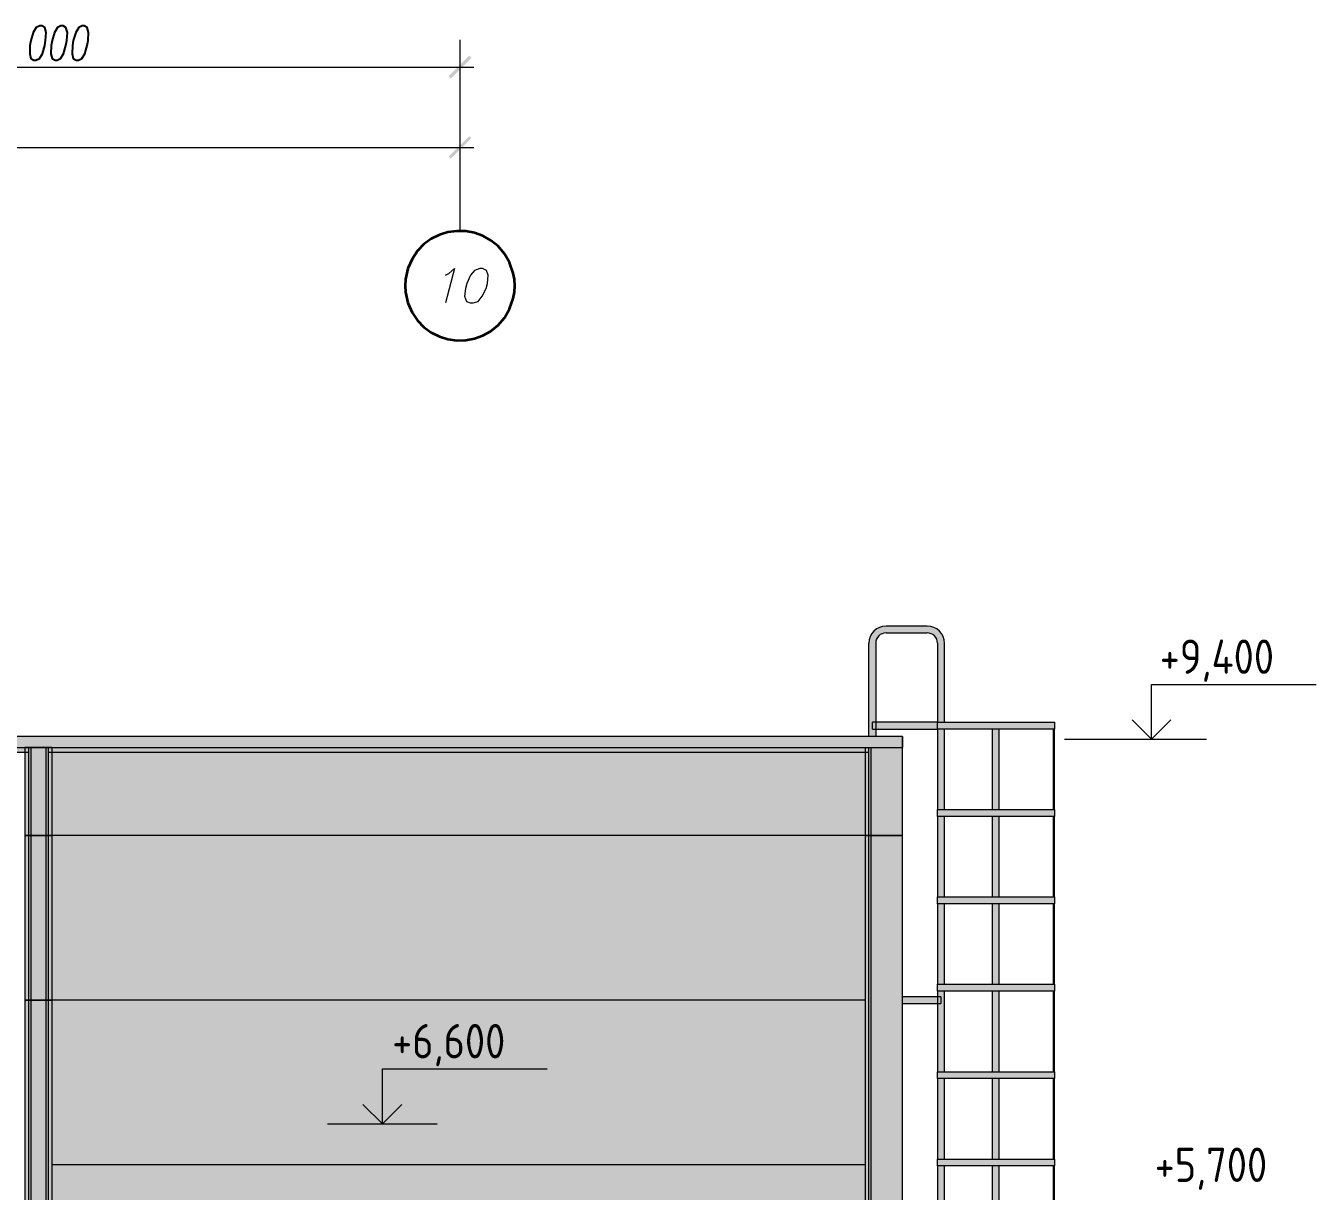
# Model space of a CAD drawing. Header units: millimetres. Extents: x 148937 to 2048786, y 870 to 351006.
# Drawn here: x 552222 to 561623, y 324741 to 333228 of the extents above; entities that cross this region are included whole.
import ezdxf

# ---------------------------------------------------------------- set-up
doc = ezdxf.new("R2010")
doc.units = ezdxf.units.MM
doc.layers.add('PDF _Геометрия', color=7, linetype='Continuous')
doc.layers.add('PDF _Сплошная заливка', color=7, linetype='Continuous', true_color=0x007eff)
for name, color, linetype, lineweight in [('Высотные отметки', 7, 'Continuous', 9), ('Обобщенные модели', 7, 'Continuous', 18), ('Стены', 7, 'Continuous', 18), ('Типовые аннотации', 7, 'Continuous', 9)]:
    doc.layers.add(name, color=color, linetype=linetype, lineweight=lineweight)
doc.layers.add('Линии', color=7, linetype='Continuous', lineweight=9, true_color=0x00a600)
doc.layers.add('Оборудование', color=7, linetype='Continuous', lineweight=18, true_color=0x9f9fd0)
doc.styles.add('GOST Common_1', font='GOST Common.ttf', dxfattribs={"width": 0.9, "height": 250})

# ---------------------------------------------------------------- blocks, each defined once
blk = doc.blocks.new('190_ФЭ_Стена_Стык вертикальный - ФЭ-C1_110-1291943-_О__Ф__1-10__Южный')
at = {"layer": 'Обобщенные модели', "true_color": 0xcfd0cf}
for points in [[(20928, 7500), (20928, 8700), (20902, 8700), (20903, 7500), (20912, 7500)], [(20945, 7500), (20945, 8700), (20928, 8700), (20928, 7500)], [(21055, 7500), (21055, 8700), (20945, 8700), (20945, 7500), (21010, 7500)], [(21055, 7500), (21072, 7500), (21072, 8700), (21055, 8700), (21055, 7877.2)], [(21098, 7500), (21098, 8700), (21072, 8700), (21072, 7500), (21097, 7500)]]:
    blk.add_hatch(color=254, dxfattribs=at).paths.add_polyline_path(points, flags=0)
at = {"layer": 'Линии', "color": 7, "lineweight": 18}
for p, q in [((20928, 8700), (20902, 8700)), ((20902, 8700), (20902, 7500)), ((20945, 8700), (20928, 8700)), ((21055, 8700), (20945, 8700)), ((21072, 8700), (21055, 8700)), ((21098, 8700), (21072, 8700)), ((21098, 8700), (21098, 7500)), ((20902, 7500), (20928, 7500)), ((20928, 7500), (20945, 7500)), ((20945, 7500), (21055, 7500)), ((21055, 7500), (21072, 7500)), ((21072, 7500), (21098, 7500))]:
    blk.add_line(p, q, dxfattribs=at)
at = {"layer": 'Обобщенные модели'}
for p, q in [((20928, 8700), (20928, 7500)), ((20945, 8700), (20945, 7500)), ((21055, 8700), (21055, 7500)), ((21072, 8700), (21072, 7500))]:
    blk.add_line(p, q, dxfattribs=at)
blk = doc.blocks.new('190_ФЭ_Стена_Стык вертикальный - ФЭ-C1_110-1292370-_О__Ф__1-10__Южный')
at = {"layer": 'Обобщенные модели', "true_color": 0xcfd0cf}
for points in [[(20915.9, 3900), (20928, 3900), (20928, 7500), (20902, 7500), (20902, 3900)], [(20928, 3900), (20945, 3900), (20945, 7500), (20928, 7500), (20928, 3925.7)], [(21055, 3900), (21055, 7500), (20945, 7500), (20945, 3900), (21010, 3900)], [(21055, 3900), (21072, 3900), (21072, 7500), (21055, 7500), (21055, 3919.4)], [(21077.4, 3900), (21098, 3900), (21098, 7500), (21072, 7500), (21072, 3900)]]:
    blk.add_hatch(color=254, dxfattribs=at).paths.add_polyline_path(points, flags=0)
at = {"layer": 'Линии', "color": 7, "lineweight": 18}
for p, q in [((20928, 7500), (20902, 7500)), ((20902, 7500), (20902, 3900)), ((20945, 7500), (20928, 7500)), ((21055, 7500), (20945, 7500)), ((21072, 7500), (21055, 7500)), ((21098, 7500), (21072, 7500)), ((21098, 7500), (21098, 3900)), ((20902, 3900), (20928, 3900)), ((20928, 3900), (20945, 3900)), ((20945, 3900), (21055, 3900)), ((21055, 3900), (21072, 3900)), ((21072, 3900), (21098, 3900))]:
    blk.add_line(p, q, dxfattribs=at)
at = {"layer": 'Обобщенные модели'}
for p, q in [((20928, 7500), (20928, 3900)), ((20945, 7500), (20945, 3900)), ((21055, 7500), (21055, 3900)), ((21072, 7500), (21072, 3900))]:
    blk.add_line(p, q, dxfattribs=at)
blk = doc.blocks.new('190_ФЭ_Стена_Стык вертикальный - ФЭ-C1_110-1306445-_О__Ф__1-10__Южный')
at = {"layer": 'Обобщенные модели', "true_color": 0xcfd0cf}
for points in [[(20928, 8700), (20928, 9307.1), (20902, 9307.1), (20902, 8700)], [(20945, 8700), (20945, 9340), (20928, 9340), (20928, 8700)], [(20990, 8700), (21055, 8700), (21055, 9340), (20945, 9340), (20945, 8700)], [(21055, 8700), (21072, 8700), (21072, 9340), (21055, 9340), (21055, 8759.9)], [(21098, 8700), (21098, 9307.1), (21072, 9307.1), (21072, 8700)]]:
    blk.add_hatch(color=254, dxfattribs=at).paths.add_polyline_path(points, flags=0)
at = {"layer": 'Линии', "color": 7, "lineweight": 18}
for p, q in [((20928, 9340), (20902, 9340)), ((20902, 9340), (20902, 8700)), ((20945, 9340), (20928, 9340)), ((21055, 9340), (20945, 9340)), ((21072, 9340), (21055, 9340)), ((21098, 9340), (21072, 9340)), ((21098, 9340), (21098, 8700)), ((20902, 8700), (20928, 8700)), ((20928, 8700), (20945, 8700)), ((20945, 8700), (21055, 8700)), ((21055, 8700), (21072, 8700)), ((21072, 8700), (21098, 8700))]:
    blk.add_line(p, q, dxfattribs=at)
at = {"layer": 'Обобщенные модели'}
for p, q in [((20928, 9340), (20928, 8700)), ((20945, 9340), (20945, 8700)), ((21055, 9340), (21055, 8700)), ((21072, 9340), (21072, 8700))]:
    blk.add_line(p, q, dxfattribs=at)
blk = doc.blocks.new('190_ФЭ_Парапет_Сэндвич - ФЭ-К1_150-1300843-_О__Ф__1-10__Южный')
at = {"layer": 'Обобщенные модели', "true_color": 0xcfd0cf}
for points in [[(45138.8, 9340.1), (45295, 9340.1), (45295, 9420.1), (14705, 9420.1), (14705, 9340.1), (45125, 9340.1)], [(32865.9, 9307.1), (32928, 9307.1), (32928, 9340), (33072, 9340), (33072, 9307.1), (38928, 9307.1), (38928, 9340), (39072, 9340), (39072, 9307.1), (45048, 9307.1), (45048, 9340), (15072, 9340), (15072, 9307.1), (20928, 9307.1), (20928, 9340), (21072, 9340), (21072, 9307.1), (26928, 9307.1), (26928, 9340), (27072, 9340), (27072, 9307.1), (27698.3, 9307.1)]]:
    blk.add_hatch(color=254, dxfattribs=at).paths.add_polyline_path(points, flags=0)
at = {"layer": 'Линии', "color": 7, "lineweight": 18}
for p, q in [((45295, 9420.1), (14705, 9420.1)), ((45295, 9420.1), (45295, 9340.1)), ((14705, 9340.1), (45295, 9340.1)), ((33072, 9307.1), (38928, 9307.1)), ((39072, 9307.1), (45048, 9307.1))]:
    blk.add_line(p, q, dxfattribs=at)
blk = doc.blocks.new('190_ФЭ_Парапет_Сэндвич - ФЭ-К1_150-V20-_О__Ф__1-10__Южный')
at = {"layer": 'Линии', "color": 7, "lineweight": 18}
blk.add_line((45295, 9340.1), (45295, 9420.1), dxfattribs=at)
blk = doc.blocks.new('190_ФЭ_Стена_Стык угловой внешний фигурный - ФЭ-У1_230х230-1304566-_О__Ф__1-10__Южный')
at = {"layer": 'Обобщенные модели', "true_color": 0xcfd0cf}
for points in [[(45048, 492.1), (45048, 8700), (45022, 8700), (45022, 492.1)], [(45064.7, 435), (45065, 435), (45065, 8700), (45048, 8700), (45048, 492.1), (45050.6, 491.4), (45048, 481.8), (45048, 451.7)], [(45294.9, 435), (45295, 435), (45295, 8700), (45065, 8700), (45065, 435), (45275, 435)]]:
    blk.add_hatch(color=254, dxfattribs=at).paths.add_polyline_path(points, flags=0)
at = {"layer": 'Линии', "color": 7, "lineweight": 18}
for p, q in [((45022, 8700), (45048, 8700)), ((45022, 8700), (45022, 491.4)), ((45048, 8700), (45065, 8700)), ((45065, 8700), (45295, 8700)), ((45295, 435), (45295, 8700)), ((45022, 481.9), (45022, 451.7)), ((45295, 435), (45065, 435))]:
    blk.add_line(p, q, dxfattribs=at)
at = {"layer": 'Обобщенные модели'}
for p, q in [((45048, 8700), (45048, 491.4)), ((45065, 8700), (45065, 435)), ((45048, 481.9), (45048, 451.7))]:
    blk.add_line(p, q, dxfattribs=at)
blk = doc.blocks.new('190_ФЭ_Стена_Стык угловой внешний фигурный - ФЭ-У1_230х230-1307851-_О__Ф__1-10__Южный')
at = {"layer": 'Обобщенные модели', "true_color": 0xcfd0cf}
for points in [[(45023, 8700), (45048, 8700), (45048, 9307.1), (45022, 9307.1), (45022, 8700)], [(45065, 8700), (45065, 9340), (45048, 9340), (45048, 8700)], [(45065, 8700), (45295, 8700), (45295, 9340), (45065, 9340), (45065, 8759.9)]]:
    blk.add_hatch(color=254, dxfattribs=at).paths.add_polyline_path(points, flags=0)
at = {"layer": 'Линии', "color": 7, "lineweight": 18}
for p, q in [((45022, 9340), (45048, 9340)), ((45022, 9340), (45022, 8700)), ((45048, 9340), (45065, 9340)), ((45065, 9340), (45295, 9340)), ((45295, 8700), (45295, 9340)), ((45048, 8700), (45022, 8700)), ((45065, 8700), (45048, 8700)), ((45295, 8700), (45065, 8700))]:
    blk.add_line(p, q, dxfattribs=at)
at = {"layer": 'Обобщенные модели'}
for p, q in [((45048, 9340), (45048, 8700)), ((45065, 9340), (45065, 8700))]:
    blk.add_line(p, q, dxfattribs=at)
blk = doc.blocks.new('Ограждение связь - Ограждение связь-V21-_О__Ф__1-10__Южный')
at = {"layer": 'Оборудование', "true_color": 0xeec900}
h = blk.add_hatch(color=40, dxfattribs=at)
h.paths.add_polyline_path([(45975, 2525), (46000, 2525), (46000, 3111.4), (45950, 3111.4), (45950, 2525)], flags=0)
h.paths.add_polyline_path([(46000, 3161.4), (46000, 3747.7), (45950, 3747.7), (45950, 3161.4), (45975, 3161.4)], flags=0)
h.paths.add_polyline_path([(46000, 3797.7), (46000, 4384.1), (45950, 4384.1), (45950, 3797.7), (45975, 3797.7)], flags=0)
h.paths.add_polyline_path([(45975, 4434.1), (46000, 4434.1), (46000, 5020.5), (45950, 5020.5), (45950, 4434.1)], flags=0)
h.paths.add_polyline_path([(46000, 5070.5), (46000, 5656.8), (45950, 5656.8), (45950, 5070.5), (45975, 5070.5)], flags=0)
h.paths.add_polyline_path([(46000, 5706.8), (46000, 6293.2), (45950, 6293.2), (45950, 5706.8), (45975, 5706.8)], flags=0)
h.paths.add_polyline_path([(46000, 6343.2), (46000, 6929.5), (45950, 6929.5), (45950, 6343.2), (45975, 6343.2)], flags=0)
h.paths.add_polyline_path([(45975, 6979.5), (46000, 6979.5), (46000, 7565.9), (45950, 7565.9), (45950, 6979.5)], flags=0)
h.paths.add_polyline_path([(46000, 7615.9), (46000, 8202.3), (45950, 8202.3), (45950, 7615.9), (45975, 7615.9)], flags=0)
h.paths.add_polyline_path([(46000, 8252.3), (46000, 8838.6), (45950, 8838.6), (45950, 8252.3), (45975, 8252.3)], flags=0)
h.paths.add_polyline_path([(46000, 8888.6), (46000, 9475), (45950, 9475), (45950, 8888.6), (45975, 8888.6)], flags=0)
at = {"layer": 'Оборудование', "color": 7}
for p, q in [((45950, 8888.6), (45950, 9475)), ((46000, 8888.6), (46000, 9475)), ((45950, 8252.3), (45950, 8838.6)), ((46000, 8252.3), (46000, 8838.6)), ((45950, 7615.9), (45950, 8202.3)), ((46000, 7615.9), (46000, 8202.3)), ((45950, 6979.5), (45950, 7565.9)), ((46000, 6979.5), (46000, 7565.9)), ((45950, 6343.2), (45950, 6929.5)), ((46000, 6343.2), (46000, 6929.5)), ((45950, 5706.8), (45950, 6293.2)), ((46000, 5706.8), (46000, 6293.2)), ((45950, 5070.5), (45950, 5656.8)), ((46000, 5070.5), (46000, 5656.8)), ((45950, 4434.1), (45950, 5020.5)), ((46000, 4434.1), (46000, 5020.5)), ((45950, 3797.7), (45950, 4384.1)), ((46000, 3797.7), (46000, 4384.1)), ((45950, 3161.4), (45950, 3747.7)), ((46000, 3161.4), (46000, 3747.7)), ((45950, 2525), (45950, 3111.4)), ((46000, 2525), (46000, 3111.4))]:
    blk.add_line(p, q, dxfattribs=at)
blk = doc.blocks.new('Высотные отметки - Стрелка вверх-5091-_О__Ф__1-10__Южный')
at = {"layer": 'Типовые аннотации'}
for p, q in [((-2280.3, 6200), (-3480.3, 6200)), ((-2280.3, 5800), (-2280.3, 6200)), ((-1880.3, 5800), (-2680.3, 5800))]:
    blk.add_line(p, q, dxfattribs=at)
at = {"layer": 'Типовые аннотации', "lineweight": 20}
for q in [(-2421.8, 5941.4), (-2138.9, 5941.4)]:
    blk.add_line((-2280.3, 5800), q, dxfattribs=at)

msp = doc.modelspace()

# ---------------------------------------------------------------- hatches: boundary and pattern name
at = {"layer": 'Оборудование', "true_color": 0x9ea0a1}
h = msp.add_hatch(color=253, dxfattribs=at)
h.paths.add_polyline_path([(558914.37897, 319931.79336), (558914.37897, 321106.79336), (558864.37897, 321106.79336), (558864.37897, 319931.79336)], flags=0)
h.paths.add_polyline_path([(558914.37897, 321156.79336), (558914.37897, 321743.15699), (558864.37897, 321743.15699), (558864.37897, 321156.79336), (558907.41874, 321156.79336)], flags=0)
h.paths.add_polyline_path([(558864.37897, 321793.15699), (558914.37897, 321793.15699), (558914.37897, 322379.52063), (558864.37897, 322379.52063)], flags=0)
h.paths.add_polyline_path([(558864.37897, 322429.52063), (558914.37897, 322429.52063), (558914.37897, 323015.88426), (558864.37897, 323015.88426), (558864.37897, 322594.35693)], flags=0)
h.paths.add_polyline_path([(558914.37897, 323065.88426), (558914.37897, 323652.2479), (558864.37897, 323652.2479), (558864.37897, 323065.88426), (558896.57164, 323065.88426)], flags=0)
h.paths.add_polyline_path([(558892.95593, 323702.2479), (558914.37897, 323702.2479), (558914.37897, 324288.61154), (558864.37897, 324288.61154), (558864.37897, 323702.2479)], flags=0)
h.paths.add_polyline_path([(558889.34023, 324338.61154), (558914.37897, 324338.61154), (558914.37897, 324924.97517), (558864.37897, 324924.97517), (558864.37897, 324338.61154)], flags=0)
h.paths.add_polyline_path([(558864.37897, 324974.97517), (558914.37897, 324974.97517), (558914.37897, 325561.33881), (558864.37897, 325561.33881)], flags=0)
h.paths.add_polyline_path([(558882.10883, 325611.33881), (558914.37897, 325611.33881), (558914.37897, 326197.70245), (558864.37897, 326197.70245), (558864.37897, 325611.33881)], flags=0)
h.paths.add_polyline_path([(558878.49312, 326247.70245), (558914.37897, 326247.70245), (558914.37897, 326834.06608), (558864.37897, 326834.06608), (558864.37897, 326247.70245)], flags=0)
h.paths.add_polyline_path([(558864.37897, 326884.06608), (558914.37897, 326884.06608), (558914.37897, 327470.42972), (558864.37897, 327470.42972), (558864.37897, 327291.95754)], flags=0)
h.paths.add_polyline_path([(558864.37897, 327520.42972), (558914.37897, 327520.42972), (558914.37897, 328106.79336), (558864.37897, 328106.79336), (558864.37897, 328031.79336)], flags=0)
h.paths.add_polyline_path([(558364.37897, 328051.92889), (558414.37897, 328051.92889), (558414.37897, 328731.79336), (558420.08801, 328760.49461), (558436.34596, 328784.82636), (558460.67771, 328801.08432), (558489.37897, 328806.79336), (558789.37897, 328806.79336), (558818.08023, 328801.08432), (558842.41198, 328784.82636), (558858.66994, 328760.49461), (558864.37897, 328731.79336), (558864.37897, 328156.79336), (558914.37897, 328156.79336), (558914.37897, 328731.79336), (558908.26104, 328770.42048), (558890.5061, 328805.26651), (558862.85213, 328832.92048), (558828.0061, 328850.67542), (558789.37897, 328856.79336), (558489.37897, 328856.79336), (558450.75185, 328850.67542), (558414.37897, 328831.39364), (558388.25185, 328805.26651), (558370.49691, 328770.42048), (558364.37897, 328731.79336), (558364.37897, 328074.89097)], flags=0)
for points in [[(558864.37897, 328106.79336), (558864.37897, 328156.79336), (558414.37897, 328156.79336), (558414.37897, 328106.79336)], [(558864.37897, 328106.79336), (559289.37897, 328106.79336), (559289.37897, 328156.79336), (558864.37897, 328156.79336)], [(559706.22109, 328106.79336), (559717.9103, 328106.79336), (559717.9103, 328156.79336), (559289.37897, 328156.79336), (559289.37897, 328106.79336), (559683.1615, 328106.79336)], [(558864.37897, 327470.42972), (559289.37897, 327470.42972), (559289.37897, 327520.42972), (558864.37897, 327520.42972)], [(559706.22109, 327470.42972), (559717.9103, 327470.42972), (559717.9103, 327520.42972), (559289.37897, 327520.42972), (559289.37897, 327470.42972), (559683.1615, 327470.42972)], [(558864.37897, 326834.06608), (559289.37897, 326834.06608), (559289.37897, 326884.06608), (558864.37897, 326884.06608)], [(559706.22109, 326834.06608), (559717.9103, 326834.06608), (559717.9103, 326884.06608), (559289.37897, 326884.06608), (559289.37897, 326834.06608), (559683.1615, 326834.06608)], [(558864.37897, 326197.70245), (559289.37897, 326197.70245), (559289.37897, 326247.70245), (558864.37897, 326247.70245)], [(559706.22109, 326197.70245), (559717.9103, 326197.70245), (559717.9103, 326247.70245), (559289.37897, 326247.70245), (559289.37897, 326197.70245), (559683.1615, 326197.70245)], [(558864.37897, 326106.79336), (558864.37897, 326156.79336), (558609.37897, 326156.79336), (558609.37897, 326106.79336)], [(558864.37897, 325561.33881), (559289.37897, 325561.33881), (559289.37897, 325611.33881), (558864.37897, 325611.33881)], [(559706.22109, 325561.33881), (559717.9103, 325561.33881), (559717.9103, 325611.33881), (559289.37897, 325611.33881), (559289.37897, 325561.33881), (559683.1615, 325561.33881)], [(558864.37897, 324924.97517), (559289.37897, 324924.97517), (559289.37897, 324974.97517), (558864.37897, 324974.97517)], [(559706.22109, 324924.97517), (559717.9103, 324924.97517), (559717.9103, 324974.97517), (559289.37897, 324974.97517), (559289.37897, 324924.97517), (559683.1615, 324924.97517)]]:
    msp.add_hatch(color=253, dxfattribs=at).paths.add_polyline_path(points, flags=0)
h = msp.add_hatch(color=253, dxfattribs=at)
h.paths.add_polyline_path([(559709.37897, 321156.79336), (559714.37897, 321156.79336), (559714.37897, 321743.15699), (559709.37897, 321743.15699), (559709.37897, 321171.79336)], flags=0)
h.paths.add_polyline_path([(559709.37897, 321793.15699), (559714.37897, 321793.15699), (559714.37897, 322379.52063), (559709.37897, 322379.52063), (559709.37897, 321811.4235)], flags=0)
h.paths.add_polyline_path([(559709.37897, 322429.52063), (559714.37897, 322429.52063), (559714.37897, 323015.88426), (559709.37897, 323015.88426), (559709.37897, 322594.35693)], flags=0)
h.paths.add_polyline_path([(559709.37897, 323065.88426), (559714.37897, 323065.88426), (559714.37897, 323652.2479), (559709.37897, 323652.2479), (559709.37897, 323377.29036)], flags=0)
h.paths.add_polyline_path([(559709.37897, 323702.2479), (559714.37897, 323702.2479), (559714.37897, 324288.61154), (559709.37897, 324288.61154), (559709.37897, 324160.2238)], flags=0)
h.paths.add_polyline_path([(559714.37897, 324338.61154), (559714.37897, 324924.97517), (559709.37897, 324924.97517), (559709.37897, 324338.61154)], flags=0)
h.paths.add_polyline_path([(559714.37897, 324974.97517), (559714.37897, 325561.33881), (559709.37897, 325561.33881), (559709.37897, 324974.97517)], flags=0)
h.paths.add_polyline_path([(559709.37897, 325611.33881), (559714.37897, 325611.33881), (559714.37897, 326197.70245), (559709.37897, 326197.70245), (559709.37897, 325726.09067)], flags=0)
h.paths.add_polyline_path([(559709.37897, 326247.70245), (559714.37897, 326247.70245), (559714.37897, 326834.06608), (559709.37897, 326834.06608), (559709.37897, 326509.0241)], flags=0)
h.paths.add_polyline_path([(559709.37897, 326884.06608), (559714.37897, 326884.06608), (559714.37897, 327470.42972), (559709.37897, 327470.42972), (559709.37897, 327291.95754)], flags=0)
h.paths.add_polyline_path([(559709.37897, 327520.42972), (559714.37897, 327520.42972), (559714.37897, 328106.79336), (559709.37897, 328106.79336), (559709.37897, 328074.89097)], flags=0)
at = {"layer": 'Стены', "lineweight": 9, "true_color": 0xcfd0cf}
for points in [[(556515.3515, 327331.79336), (558336.37897, 327331.79336), (558336.37897, 327938.92889), (552412.37897, 327938.92889), (552412.37897, 327331.79336), (553931.57656, 327331.79336)], [(556515.3515, 326131.79336), (558336.37897, 326131.79336), (558336.37897, 327331.79336), (552412.37897, 327331.79336), (552412.37897, 326131.79336), (553931.57656, 326131.79336)], [(553931.57656, 324931.79336), (558336.37897, 324931.79336), (558336.37897, 326131.79336), (552412.37897, 326131.79336), (552412.37897, 324931.79336), (552639.68909, 324931.79336)], [(552639.68909, 323731.79336), (556319.37897, 323731.79336), (556319.37897, 324331.79336), (557519.37897, 324331.79336), (557519.37897, 323731.79336), (558336.37897, 323731.79336), (558336.37897, 324931.79336), (552412.37897, 324931.79336), (552412.37897, 323731.79336)]]:
    msp.add_hatch(color=254, dxfattribs=at).paths.add_polyline_path(points, flags=0)

# ---------------------------------------------------------------- linework, layer by layer
at = {"layer": 'PDF _Геометрия', "lineweight": 25}
for points in [[(552323.7198, 333227.69464), (552297.94107, 333214.80528), (552276.45879, 333178.28541), (552259.27297, 333120.28326), (552252.82829, 333083.76339), (552250.68006, 333023.61301), (552259.27297, 332989.24137), (552280.75525, 332976.352), (552295.79284, 332976.352), (552321.57157, 332989.24137), (552343.05385, 333023.61301), (552360.23967, 333083.76339), (552366.68435, 333120.28326), (552370.98081, 333178.28541), (552360.23967, 333214.80528), (552338.75739, 333227.69464)], [(552478.39246, 333227.69464), (552452.61373, 333214.80528), (552431.13145, 333178.28541), (552413.94563, 333120.28326), (552407.50094, 333083.76339), (552405.35272, 333023.61301), (552413.94563, 332989.24137), (552435.4279, 332976.352), (552450.4655, 332976.352), (552476.24423, 332989.24137), (552497.72651, 333023.61301), (552514.91233, 333083.76339), (552521.35701, 333120.28326), (552525.65347, 333178.28541), (552514.91233, 333214.80528), (552493.43005, 333227.69464)], [(552633.06512, 333227.69464), (552609.43461, 333214.80528), (552585.80411, 333178.28541), (552568.61828, 333120.28326), (552562.1736, 333083.76339), (552560.02537, 333023.61301), (552568.61828, 332989.24137), (552590.10056, 332976.352), (552605.13816, 332976.352), (552630.91689, 332989.24137), (552652.39917, 333023.61301), (552669.58499, 333083.76339), (552676.02967, 333120.28326), (552680.32613, 333178.28541), (552669.58499, 333214.80528), (552648.10271, 333227.69464)]]:
    msp.add_lwpolyline(points, close=True, dxfattribs=at)
at = {"layer": 'PDF _Геометрия', "color": 222, "lineweight": 9, "true_color": 0xdd00a5}
for points in [[(555384.94484, 333126.72768), (555384.94484, 332847.45808)], [(549286.12595, 332926.94189), (555485.91127, 332926.94189)], [(555384.94484, 332542.40948), (555384.94484, 332260.99165)], [(510289.34964, 332342.62588), (555485.91126, 332342.62588)]]:
    msp.add_lwpolyline(points, dxfattribs=at)
at = {"layer": 'PDF _Геометрия', "color": 252, "lineweight": 5, "true_color": 0x989898}
msp.add_lwpolyline([(555384.94484, 333068.72571), (555384.94484, 331734.67637)], dxfattribs=at)
at = {"layer": 'PDF _Геометрия', "color": 252, "lineweight": 15, "true_color": 0x989898}
msp.add_lwpolyline([(555279.68159, 331412.44179), (555303.3121, 331423.18293), (555346.27665, 331459.7028), (555279.68159, 331210.50838)], dxfattribs=at)
msp.add_lwpolyline([(555528.8757, 331459.70306), (555492.35583, 331446.8137), (555462.28064, 331412.44205), (555434.35368, 331352.29168), (555425.76077, 331315.77181), (555419.31609, 331257.76966), (555432.20545, 331221.24979), (555460.13241, 331210.50865), (555481.61469, 331210.50865), (555518.13456, 331221.24979), (555548.20975, 331257.76966), (555576.13671, 331315.77181), (555584.72962, 331352.29168), (555591.1743, 331412.44205), (555578.28494, 331446.8137), (555550.35798, 331459.70306)], close=True, dxfattribs=at)
at = {"layer": 'PDF _Геометрия', "color": 5, "lineweight": 35}
for points in [[(554987.52229, 331382.36756), (554985.37407, 331335.10655), (554987.52229, 331287.84554)], [(555773.77364, 331242.73276), (555782.36655, 331287.84554), (555784.51478, 331335.10655), (555782.36655, 331382.36756), (555773.77364, 331427.48035)]]:
    msp.add_lwpolyline(points, dxfattribs=at)
for points in [[(555773.77364, 331427.48035), (555656.08656, 331860.38403), (555055.83597, 331825.1173), (554987.52229, 331382.36756)], [(554987.52229, 331287.84554), (555055.83597, 330845.09581), (555656.08656, 330809.82907), (555773.77364, 331242.73276)]]:
    msp.add_open_spline(points, degree=3, dxfattribs=at)
at = {"layer": 'PDF _Сплошная заливка', "color": 222, "lineweight": 9, "true_color": 0xdd00a5, "transparency": 33554559}
for points in [[(555303.31168, 332860.34736), (555318.34928, 332843.16153), (555453.68762, 333010.7233)], [(555318.34976, 332843.16223), (555453.6881, 333010.72399), (555468.7257, 332993.53817)], [(555303.31168, 332276.03134), (555318.34928, 332258.84552), (555453.68762, 332424.25905)], [(555318.34976, 332258.84403), (555453.6881, 332424.25757), (555468.7257, 332409.21997)]]:
    msp.add_solid(points, dxfattribs=at)
at = {"layer": 'Высотные отметки'}
for p, q in [((560289.37897, 328031.79336), (560374.77145, 328031.79336)), ((560374.77145, 328031.79336), (560422.87136, 328031.79336)), ((554734.37897, 325231.79336), (554819.8173, 325231.79336))]:
    msp.add_line(p, q, dxfattribs=at)
at = {"layer": 'Линии', "color": 7, "true_color": 0xffffff}
for p, q in [((559789.37897, 328031.79336), (560289.37897, 328031.79336)), ((554514.37897, 325231.79336), (554734.37897, 325231.79336))]:
    msp.add_line(p, q, dxfattribs=at)
at = {"layer": 'Линии', "color": 7, "lineweight": 18}
for p, q in [((558336.37897, 327331.79336), (552412.37897, 327331.79336)), ((558336.37897, 326131.79336), (552412.37897, 326131.79336)), ((558336.37897, 324931.79336), (552412.37897, 324931.79336))]:
    msp.add_line(p, q, dxfattribs=at)
at = {"layer": 'Оборудование', "color": 7}
for p, q in [((558789.37897, 328856.79336), (558489.37897, 328856.79336)), ((558489.37897, 328806.79336), (558789.37897, 328806.79336)), ((558364.37897, 328051.92889), (558364.37897, 328731.79336)), ((558414.37897, 328731.79336), (558414.37897, 328051.92889)), ((558864.37897, 328731.79336), (558864.37897, 328156.79336)), ((558914.37897, 328156.79336), (558914.37897, 328731.79336)), ((558389.37897, 328106.79336), (558389.37897, 328156.79336)), ((558864.37897, 328156.79336), (558389.37897, 328156.79336)), ((558389.37897, 328106.79336), (558864.37897, 328106.79336)), ((558864.37897, 328106.79336), (558864.37897, 328156.79336)), ((558864.37897, 328156.79336), (559289.37897, 328156.79336)), ((559289.37897, 328106.79336), (558864.37897, 328106.79336)), ((558864.37897, 328106.79336), (558864.37897, 327520.42972)), ((558914.37897, 327520.42972), (558914.37897, 328106.79336)), ((559289.37897, 328156.79336), (559717.9103, 328156.79336)), ((559717.9103, 328106.79336), (559289.37897, 328106.79336)), ((559709.37897, 327520.42972), (559709.37897, 328106.79336)), ((559714.37897, 328106.79336), (559714.37897, 327520.42972)), ((559719.37897, 328106.79336), (559719.37897, 328156.79336)), ((558864.37897, 327470.42972), (558864.37897, 327520.42972)), ((558864.37897, 327520.42972), (559289.37897, 327520.42972)), ((559289.37897, 327520.42972), (559717.9103, 327520.42972)), ((559719.37897, 327470.42972), (559719.37897, 327520.42972)), ((559289.37897, 327470.42972), (558864.37897, 327470.42972)), ((558864.37897, 327470.42972), (558864.37897, 326884.06608)), ((558914.37897, 326884.06608), (558914.37897, 327470.42972)), ((559717.9103, 327470.42972), (559289.37897, 327470.42972)), ((559709.37897, 326884.06608), (559709.37897, 327470.42972)), ((559714.37897, 327470.42972), (559714.37897, 326884.06608)), ((558864.37897, 326834.06608), (558864.37897, 326884.06608)), ((558864.37897, 326884.06608), (559289.37897, 326884.06608)), ((559289.37897, 326884.06608), (559717.9103, 326884.06608)), ((559719.37897, 326834.06608), (559719.37897, 326884.06608)), ((559289.37897, 326834.06608), (558864.37897, 326834.06608)), ((558864.37897, 326834.06608), (558864.37897, 326247.70245)), ((558914.37897, 326247.70245), (558914.37897, 326834.06608)), ((559717.9103, 326834.06608), (559289.37897, 326834.06608)), ((559709.37897, 326247.70245), (559709.37897, 326834.06608)), ((559714.37897, 326834.06608), (559714.37897, 326247.70245)), ((558864.37897, 326197.70245), (558864.37897, 326247.70245)), ((558864.37897, 326247.70245), (559289.37897, 326247.70245)), ((559289.37897, 326197.70245), (558864.37897, 326197.70245)), ((558864.37897, 326197.70245), (558864.37897, 325611.33881)), ((558914.37897, 325611.33881), (558914.37897, 326197.70245)), ((559289.37897, 326247.70245), (559717.9103, 326247.70245)), ((559717.9103, 326197.70245), (559289.37897, 326197.70245)), ((559709.37897, 325611.33881), (559709.37897, 326197.70245)), ((559714.37897, 326197.70245), (559714.37897, 325611.33881)), ((559719.37897, 326197.70245), (559719.37897, 326247.70245)), ((558889.37897, 326156.79336), (558609.37897, 326156.79336)), ((558609.37897, 326106.79336), (558889.37897, 326106.79336)), ((558889.37897, 326156.79336), (558889.37897, 326106.79336)), ((558864.37897, 325561.33881), (558864.37897, 325611.33881)), ((558864.37897, 325611.33881), (559289.37897, 325611.33881)), ((558864.37897, 325561.33881), (558864.37897, 324974.97517)), ((559289.37897, 325561.33881), (558864.37897, 325561.33881)), ((558914.37897, 324974.97517), (558914.37897, 325561.33881)), ((559289.37897, 325611.33881), (559717.9103, 325611.33881)), ((559717.9103, 325561.33881), (559289.37897, 325561.33881)), ((559709.37897, 324974.97517), (559709.37897, 325561.33881)), ((559714.37897, 325561.33881), (559714.37897, 324974.97517)), ((559719.37897, 325561.33881), (559719.37897, 325611.33881)), ((558864.37897, 324924.97517), (558864.37897, 324974.97517)), ((558864.37897, 324974.97517), (559289.37897, 324974.97517)), ((559289.37897, 324974.97517), (559717.9103, 324974.97517)), ((559719.37897, 324924.97517), (559719.37897, 324974.97517)), ((558864.37897, 324924.97517), (558864.37897, 324338.61154)), ((559289.37897, 324924.97517), (558864.37897, 324924.97517)), ((558914.37897, 324338.61154), (558914.37897, 324924.97517)), ((559717.9103, 324924.97517), (559289.37897, 324924.97517)), ((559709.37897, 324338.61154), (559709.37897, 324924.97517)), ((559714.37897, 324924.97517), (559714.37897, 324338.61154))]:
    msp.add_line(p, q, dxfattribs=at)
for centre, radius, start, end in [((558489.37897, 328731.79336), 125, 90, 180), ((558789.37897, 328731.79336), 125, 0, 90), ((558489.37897, 328731.79336), 75, 90, 180), ((558789.37897, 328731.79336), 75, 0, 90)]:
    msp.add_arc(centre, radius, start, end, dxfattribs=at)

# ---------------------------------------------------------------- block references
at = {"layer": 'Высотные отметки', "lineweight": 20, "extrusion": (0, 0, -1)}
for p in [(-558142.52905, 322231.79336), (-552539.47499, 319431.79336)]:
    msp.add_blockref('Высотные отметки - Стрелка вверх-5091-_О__Ф__1-10__Южный', p, dxfattribs=at)
at = {"layer": 'Обобщенные модели'}
for name, p in [('190_ФЭ_Парапет_Сэндвич - ФЭ-К1_150-1300843-_О__Ф__1-10__Южный', (513314.37897, 318631.79336)), ('190_ФЭ_Парапет_Сэндвич - ФЭ-К1_150-V20-_О__Ф__1-10__Южный', (513314.37897, 318631.79336)), ('190_ФЭ_Стена_Стык вертикальный - ФЭ-C1_110-1306445-_О__Ф__1-10__Южный', (531314.37897, 318631.79336)), ('190_ФЭ_Стена_Стык угловой внешний фигурный - ФЭ-У1_230х230-1307851-_О__Ф__1-10__Южный', (513314.37897, 318631.79336)), ('190_ФЭ_Стена_Стык вертикальный - ФЭ-C1_110-1291943-_О__Ф__1-10__Южный', (531314.37897, 318631.79336)), ('190_ФЭ_Стена_Стык угловой внешний фигурный - ФЭ-У1_230х230-1304566-_О__Ф__1-10__Южный', (513314.37897, 318631.79336)), ('190_ФЭ_Стена_Стык вертикальный - ФЭ-C1_110-1292370-_О__Ф__1-10__Южный', (531314.37897, 318631.79336))]:
    msp.add_blockref(name, p, dxfattribs=at)
at = {"layer": 'Оборудование', "color": 7}
msp.add_blockref('Ограждение связь - Ограждение связь-V21-_О__Ф__1-10__Южный', (513314.37897, 318631.79336), dxfattribs=at)

# ---------------------------------------------------------------- texts
at = {"layer": 'Высотные отметки', "char_height": 250, "attachment_point": 1, "line_spacing_factor": 1.022761, "style": 'GOST Common_1'}
for s, insert, width in [('+9,400', (560482.88126, 328758.50043), 1055.9762435), ('+6,600', (554891.14123, 325958.50043), 1028.8225687), ('+5,700', (560446.14123, 325058.50043), 1028.8225687)]:
    msp.add_mtext(s, dxfattribs=dict(at, insert=insert, width=width))

doc.saveas('drawing.dxf')
